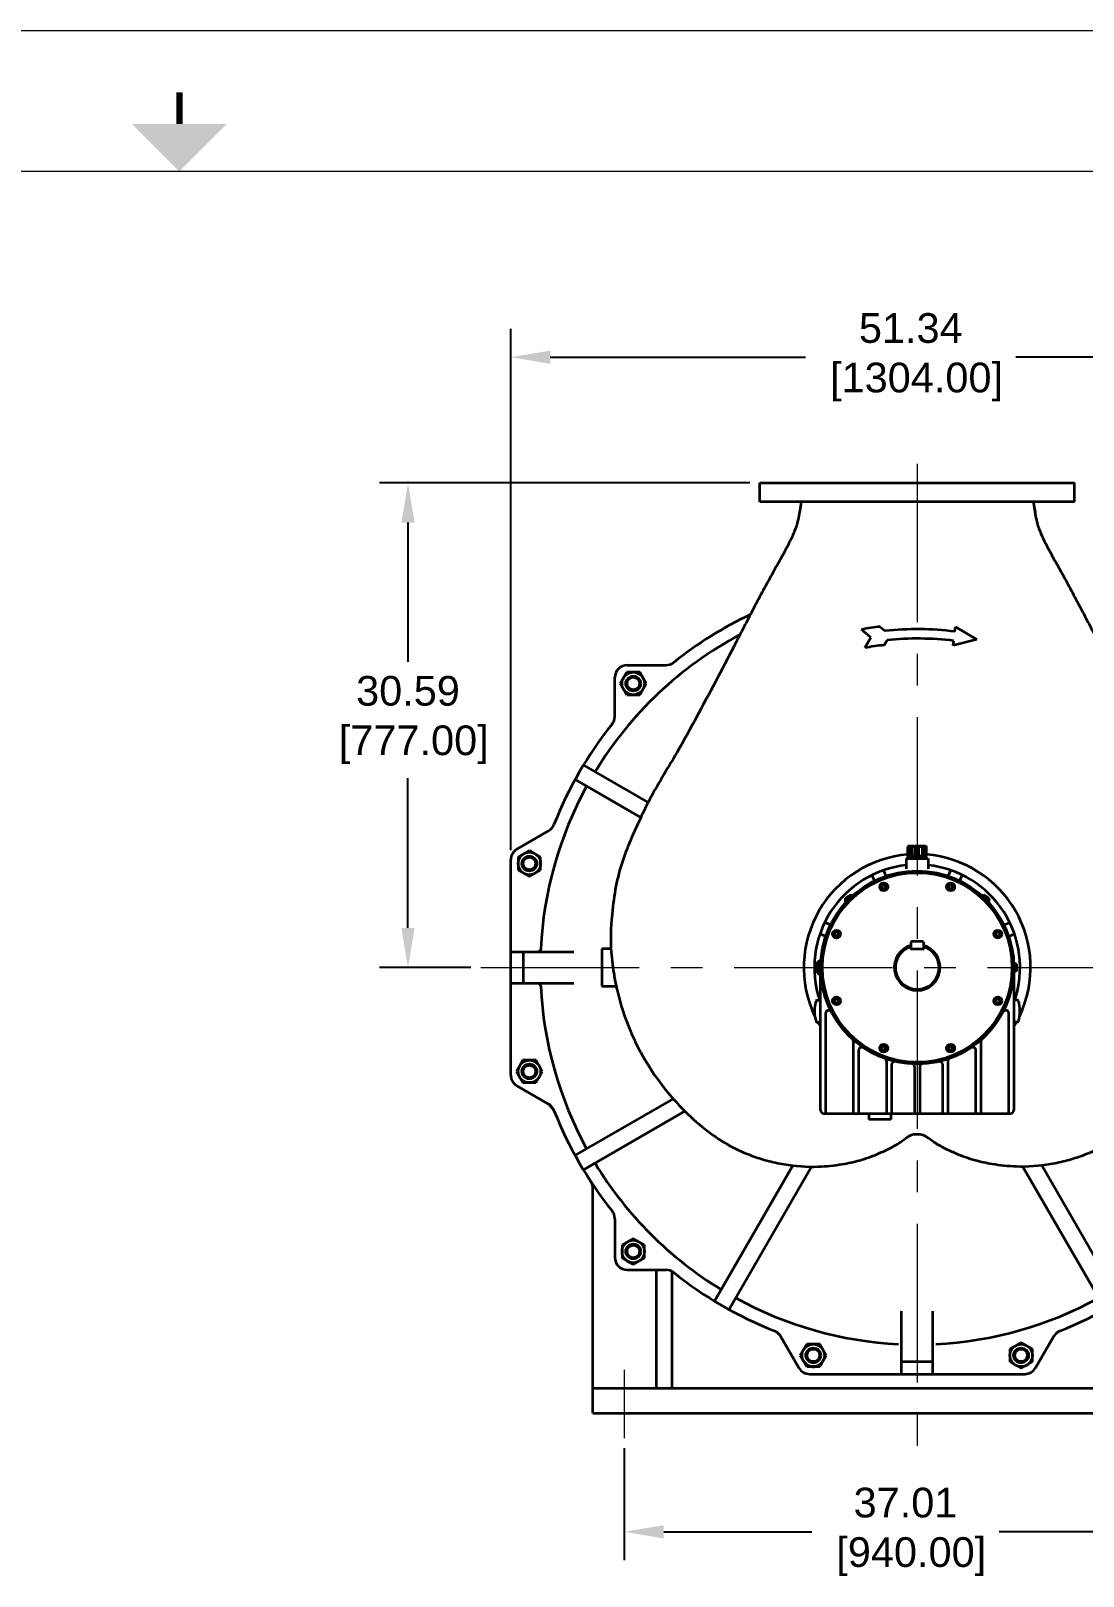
# Model space of a CAD drawing. Header units: inches. Extents: x 452 to 872, y 136 to 456.
# Drawn here: x 652.7 to 719.1, y 358.2 to 455.7 of the extents above; entities that cross this region are included whole.
import ezdxf
from ezdxf.enums import TextEntityAlignment as Align

# ---------------------------------------------------------------- set-up
doc = ezdxf.new("R2010")
doc.units = ezdxf.units.IN
doc.header["$MEASUREMENT"] = 0
doc.linetypes.add('点画线', pattern=[16, 10, -2, 2, -2])
doc.layers.add('Title Block', color=7, linetype='Continuous')
doc.layers.add('中心线层', color=1, linetype='点画线', lineweight=18)
doc.layers.add('粗实线层', color=7, linetype='Continuous', lineweight=35)
doc.styles.add('ACANSTS', font='romans.shx', dxfattribs={"height": 1})
doc.styles.add('Roman', font='romans')
doc.styles.get("Standard").update_dxf_attribs({"font": 'arial.ttf'})
doc.dimstyles.new('STANDARD 2 PLCS', dxfattribs={"dimtxt": 0.125, "dimasz": 0.18, "dimexe": 0.18, "dimexo": 0.0625, "dimgap": 0.09, "dimtad": 0, "dimtih": 1, "dimtoh": 1, "dimzin": 4, "dimdsep": 46, "dimtxsty": 'Standard', "dimcen": 0.09, "dimaunit": 1, "dimadec": 0, "dimazin": 1, "dimtfac": 1, "dimtofl": 0, "dimtmove": 1, "dimatfit": 3, "dimfxl": 1, "dimtolj": 1, "dimtzin": 4, "dimarcsym": 0})

# ---------------------------------------------------------------- blocks, each defined once
blk = doc.blocks.new('*D28')
at = {"color": 0, "lineweight": -2, "transparency": 16777216}
for p, q in [((682.959, 404.02), (682.959, 436.937)), ((734.298, 404.02), (734.298, 436.937)), ((685.459, 435.137), (701.583, 435.137)), ((731.798, 435.137), (714.865, 435.137))]:
    blk.add_line(p, q, dxfattribs=at)
at = {"color": 0, "transparency": 16777216}
for points in [[(685.459, 435.554), (685.459, 434.72), (682.959, 435.137)], [(731.798, 435.554), (731.798, 434.72), (734.298, 435.137)]]:
    blk.add_solid(points, dxfattribs=at)
at = {"layer": 'Defpoints', "color": 0, "transparency": 16777216}
for p in [(734.298, 435.137), (682.959, 403.395), (734.298, 403.395)]:
    blk.add_point(p, dxfattribs=at)
at = {"color": 0, "transparency": 16777216, "insert": (708.224, 435.137), "char_height": 1.875, "attachment_point": 5}
blk.add_mtext('\\A1;51.34\\P [1304.00]', dxfattribs=at)
blk = doc.blocks.new('*D29')
at = {"color": 0, "lineweight": -2, "transparency": 16777216}
for p, q in [((698.063, 427.196), (674.674, 427.196)), ((676.474, 424.696), (676.474, 415.899)), ((676.474, 399.105), (676.474, 408.563)), ((680.448, 396.605), (674.674, 396.605))]:
    blk.add_line(p, q, dxfattribs=at)
at = {"color": 0, "transparency": 16777216}
for points in [[(676.058, 424.696), (676.891, 424.696), (676.474, 427.196)], [(676.058, 399.105), (676.891, 399.105), (676.474, 396.605)]]:
    blk.add_solid(points, dxfattribs=at)
at = {"layer": 'Defpoints', "color": 0, "transparency": 16777216}
for p in [(698.688, 427.196), (676.474, 396.605), (681.073, 396.605)]:
    blk.add_point(p, dxfattribs=at)
at = {"color": 0, "transparency": 16777216, "insert": (676.474, 412.231), "char_height": 1.875, "attachment_point": 5}
blk.add_mtext('\\A1;30.59\\P [777.00]', dxfattribs=at)
blk = doc.blocks.new('*D30')
at = {"color": 0, "lineweight": -2, "transparency": 16777216}
for p, q in [((690.125, 366.256), (690.125, 359.175)), ((727.133, 366.256), (727.133, 359.175)), ((692.625, 360.975), (701.977, 360.975)), ((724.633, 360.975), (713.802, 360.975))]:
    blk.add_line(p, q, dxfattribs=at)
at = {"color": 0, "transparency": 16777216}
for points in [[(692.625, 361.391), (692.625, 360.558), (690.125, 360.975)], [(724.633, 361.391), (724.633, 360.558), (727.133, 360.975)]]:
    blk.add_solid(points, dxfattribs=at)
at = {"layer": 'Defpoints', "color": 0, "transparency": 16777216}
for p in [(690.125, 366.881), (727.133, 366.881), (727.133, 360.975)]:
    blk.add_point(p, dxfattribs=at)
at = {"color": 0, "transparency": 16777216, "insert": (707.889, 360.975), "char_height": 1.875, "attachment_point": 5}
blk.add_mtext('\\A1;37.01\\P [940.00]', dxfattribs=at)
blk = doc.blocks.new('LONE STAR BLOWER TITLE BLOCK (SIZE A)')
at = {"layer": 'Title Block', "lineweight": 15}
for p, q in [((23.625, 18), (0, 18)), ((23.125, 17.5), (0.5, 17.5)), ((23.125, 17.5), (0.5, 17.5))]:
    blk.add_line(p, q, dxfattribs=at)
at = {"layer": 'Title Block', "lineweight": 15, "const_width": 0.0225}
blk.add_lwpolyline([(11.8125, 17.7813), (11.8125, 17.6687)], dxfattribs=at)
at = {"layer": 'Title Block', "lineweight": 15}
blk.add_solid([(11.6437, 17.6687), (11.9812, 17.6687), (11.8125, 17.5)], dxfattribs=at)
at = {"layer": 'Title Block', "lineweight": 15, "style": 'ACANSTS'}
for tag, p, height in [('DRAWN_BY', (14.3692, 2.2855), 0.135), ('DRAWN_DATE', (15.5145, 2.2938), 0.135), ('DRAWING_SUBTITLE', (17.5134, 1.9768), 0.2025), ('CHECKED_BY', (14.3914, 1.9397), 0.135), ('CHECK_DATE', (15.4958, 1.9404), 0.135), ('ENGINEER', (14.3854, 1.6081), 0.135), ('ENG_DATE', (15.4868, 1.6029), 0.135), ('DRAWING_SUBTITLE', (17.5109, 1.5494), 0.2025), ('MANUFACTURING', (14.3811, 1.2706), 0.135), ('MFG_DATE', (15.4879, 1.2695), 0.135), ('CONTROL', (14.3811, 0.9331), 0.135), ('CONTROL_DATE', (15.4879, 0.932), 0.135), ('CAGE_CODE', (17.7275, 0.9163), 0.135), ('MODEL_FILE_NAME', (8.2952, 0.6111), 0.135), ('APPROVED_BY', (14.3698, 0.5685), 0.135), ('APPROVAL_DATE', (15.4796, 0.5615), 0.135)]:
    blk.add_attdef(tag, p, '', height=height, dxfattribs=at)
at = {"layer": 'Title Block', "lineweight": 15, "style": 'Roman', "flags": 8}
for tag, height, p in [('DWG_NUMBER', 0.2812, (18.9096, 1.1474)), ('SCALE', 0.135, (17.9035, 0.7041)), ('SHEETNUMBER', 0.135, (21.2556, 0.7041)), ('TOTA_SHEETS', 0.135, (21.8939, 0.7016))]:
    blk.add_attdef(tag, text='', height=height, dxfattribs=at).set_placement(p, align=Align.TOP_LEFT)
at = {"layer": 'Title Block', "lineweight": 15, "style": 'ACANSTS'}
blk.add_attdef('REVISION', text='', height=0.135, dxfattribs=at).set_placement((22.8495, 0.8933), align=Align.CENTER)

msp = doc.modelspace()

# ---------------------------------------------------------------- linework, layer by layer
for p, q in [((701.216, 425.495), (701.171, 425.236)), ((701.261, 425.754), (701.216, 425.495)), ((701.287, 426.015), (701.261, 425.754)), ((715.97, 426.015), (701.287, 426.015)), ((701.287, 426.015), (701.287, 426.015)), ((715.996, 425.754), (715.97, 426.015)), ((715.97, 426.015), (715.97, 426.015)), ((716.042, 425.495), (715.996, 425.754)), ((716.086, 425.236), (716.042, 425.495)), ((700.996, 424.47), (700.909, 424.223)), ((701.067, 424.722), (700.996, 424.47)), ((701.124, 424.978), (701.067, 424.722)), ((701.171, 425.236), (701.124, 424.978)), ((716.134, 424.978), (716.086, 425.236)), ((716.191, 424.722), (716.134, 424.978)), ((716.262, 424.47), (716.191, 424.722)), ((716.348, 424.223), (716.262, 424.47)), ((700.587, 423.502), (700.467, 423.268)), ((700.702, 423.739), (700.587, 423.502)), ((700.81, 423.979), (700.702, 423.739)), ((700.909, 424.223), (700.81, 423.979)), ((716.447, 423.979), (716.348, 424.223)), ((716.555, 423.739), (716.447, 423.979)), ((716.671, 423.502), (716.555, 423.739)), ((716.79, 423.268), (716.671, 423.502)), ((700.094, 422.575), (699.967, 422.346)), ((700.22, 422.804), (700.094, 422.575)), ((700.345, 423.035), (700.22, 422.804)), ((700.467, 423.268), (700.345, 423.035)), ((716.913, 423.035), (716.79, 423.268)), ((717.037, 422.804), (716.913, 423.035)), ((717.164, 422.575), (717.037, 422.804)), ((717.291, 422.346), (717.164, 422.575)), ((699.582, 421.659), (699.454, 421.429)), ((699.71, 421.888), (699.582, 421.659)), ((699.838, 422.117), (699.71, 421.888)), ((699.967, 422.346), (699.838, 422.117)), ((717.419, 422.117), (717.291, 422.346)), ((717.548, 421.888), (717.419, 422.117)), ((717.676, 421.659), (717.548, 421.888)), ((717.803, 421.429), (717.676, 421.659)), ((698.952, 420.508), (698.828, 420.277)), ((699.077, 420.739), (698.952, 420.508)), ((699.202, 420.969), (699.077, 420.739)), ((699.328, 421.199), (699.202, 420.969)), ((699.454, 421.429), (699.328, 421.199)), ((717.93, 421.199), (717.803, 421.429)), ((718.056, 420.969), (717.93, 421.199)), ((718.181, 420.739), (718.056, 420.969)), ((718.306, 420.508), (718.181, 420.739)), ((718.43, 420.277), (718.306, 420.508)), ((698.458, 419.582), (698.336, 419.35)), ((698.581, 419.814), (698.458, 419.582)), ((698.704, 420.045), (698.581, 419.814)), ((698.828, 420.277), (698.704, 420.045)), ((718.553, 420.045), (718.43, 420.277)), ((718.677, 419.814), (718.553, 420.045)), ((718.799, 419.582), (718.677, 419.814)), ((718.922, 419.35), (718.799, 419.582)), ((698.214, 419.117), (698.092, 418.885)), ((698.336, 419.35), (698.214, 419.117)), ((719.044, 419.117), (718.922, 419.35)), ((683.162, 403.922), (683.144, 403.901)), ((683.18, 403.942), (683.162, 403.922)), ((683.2, 403.961), (683.18, 403.942)), ((683.22, 403.98), (683.2, 403.961)), ((683.241, 403.998), (683.22, 403.98)), ((683.262, 404.015), (683.241, 403.998)), ((683.284, 404.032), (683.262, 404.015)), ((683.307, 404.048), (683.284, 404.032)), ((683.33, 404.063), (683.307, 404.048)), ((683.353, 404.077), (683.33, 404.063)), ((684.05, 404.479), (683.353, 404.077)), ((683.353, 404.077), (683.353, 404.077)), ((682.96, 403.422), (682.959, 403.395)), ((682.959, 403.395), (682.959, 403.395)), ((682.959, 403.395), (682.959, 397.59)), ((682.961, 403.45), (682.96, 403.422)), ((682.964, 403.477), (682.961, 403.45)), ((682.967, 403.504), (682.964, 403.477)), ((682.971, 403.532), (682.967, 403.504)), ((682.977, 403.559), (682.971, 403.532)), ((682.983, 403.585), (682.977, 403.559)), ((682.99, 403.612), (682.983, 403.585)), ((682.998, 403.638), (682.99, 403.612)), ((683.007, 403.664), (682.998, 403.638)), ((683.017, 403.69), (683.007, 403.664)), ((683.028, 403.715), (683.017, 403.69)), ((683.039, 403.74), (683.028, 403.715)), ((683.052, 403.764), (683.039, 403.74)), ((683.065, 403.789), (683.052, 403.764)), ((683.079, 403.812), (683.065, 403.789)), ((683.094, 403.835), (683.079, 403.812)), ((683.11, 403.858), (683.094, 403.835)), ((683.126, 403.88), (683.11, 403.858)), ((683.144, 403.901), (683.126, 403.88)), ((682.959, 397.59), (682.959, 397.59)), ((682.959, 397.59), (682.959, 397.183)), ((682.959, 397.183), (682.959, 397.183)), ((682.959, 397.183), (682.959, 395.621)), ((682.959, 395.621), (682.959, 395.621)), ((682.959, 395.621), (682.959, 389.816)), ((682.959, 389.816), (682.959, 389.816)), ((682.959, 389.816), (682.96, 389.788)), ((682.96, 389.788), (682.961, 389.761)), ((682.961, 389.761), (682.964, 389.734)), ((682.964, 389.734), (682.967, 389.706)), ((682.967, 389.706), (682.971, 389.679)), ((682.971, 389.679), (682.977, 389.652)), ((682.977, 389.652), (682.983, 389.625)), ((682.983, 389.625), (682.99, 389.599)), ((682.99, 389.599), (682.998, 389.573)), ((682.998, 389.573), (683.007, 389.547)), ((683.007, 389.547), (683.017, 389.521)), ((683.017, 389.521), (683.028, 389.496)), ((683.028, 389.496), (683.039, 389.471)), ((683.039, 389.471), (683.052, 389.446)), ((683.052, 389.446), (683.065, 389.422)), ((683.065, 389.422), (683.079, 389.399)), ((683.079, 389.399), (683.094, 389.376)), ((683.094, 389.376), (683.11, 389.353)), ((683.11, 389.353), (683.126, 389.331)), ((683.126, 389.331), (683.144, 389.31)), ((683.144, 389.31), (683.162, 389.289)), ((683.162, 389.289), (683.18, 389.269)), ((683.18, 389.269), (683.2, 389.249)), ((683.2, 389.249), (683.22, 389.231)), ((683.22, 389.231), (683.241, 389.213)), ((683.241, 389.213), (683.262, 389.195)), ((683.262, 389.195), (683.284, 389.179)), ((683.284, 389.179), (683.307, 389.163)), ((683.307, 389.163), (683.33, 389.148)), ((683.33, 389.148), (683.353, 389.134)), ((683.353, 389.134), (683.353, 389.134)), ((683.353, 389.134), (685.354, 387.979)), ((685.354, 387.979), (685.693, 387.585)), ((685.369, 387.97), (685.354, 387.979)), ((685.354, 387.979), (685.693, 387.585)), ((685.384, 387.96), (685.369, 387.97)), ((685.399, 387.951), (685.384, 387.96)), ((685.414, 387.941), (685.399, 387.951)), ((685.428, 387.93), (685.414, 387.941)), ((685.442, 387.92), (685.428, 387.93)), ((685.456, 387.909), (685.442, 387.92)), ((685.469, 387.898), (685.456, 387.909)), ((685.483, 387.886), (685.469, 387.898)), ((685.496, 387.874), (685.483, 387.886)), ((685.509, 387.862), (685.496, 387.874)), ((685.521, 387.85), (685.509, 387.862)), ((685.533, 387.837), (685.521, 387.85)), ((685.545, 387.824), (685.533, 387.837)), ((685.557, 387.811), (685.545, 387.824)), ((685.568, 387.797), (685.557, 387.811)), ((685.579, 387.783), (685.568, 387.797)), ((685.59, 387.769), (685.579, 387.783)), ((685.601, 387.755), (685.59, 387.769)), ((685.611, 387.741), (685.601, 387.755)), ((685.621, 387.726), (685.611, 387.741)), ((685.63, 387.711), (685.621, 387.726)), ((685.639, 387.696), (685.63, 387.711)), ((685.648, 387.681), (685.639, 387.696)), ((685.656, 387.665), (685.648, 387.681)), ((685.664, 387.649), (685.656, 387.665)), ((685.672, 387.634), (685.664, 387.649)), ((685.68, 387.618), (685.672, 387.634)), ((685.687, 387.601), (685.68, 387.618)), ((685.693, 387.585), (685.687, 387.601)), ((685.693, 387.585), (685.732, 387.488)), ((685.732, 387.488), (685.771, 387.391)), ((685.771, 387.391), (685.81, 387.294)), ((685.81, 387.294), (685.85, 387.197)), ((685.85, 387.197), (685.89, 387.1)), ((685.89, 387.1), (685.93, 387.004)), ((685.93, 387.004), (685.971, 386.908)), ((685.971, 386.908), (686.013, 386.812)), ((686.013, 386.812), (686.054, 386.716)), ((686.054, 386.716), (686.097, 386.62)), ((686.097, 386.62), (686.139, 386.524)), ((686.139, 386.524), (686.182, 386.429)), ((686.182, 386.429), (686.225, 386.334)), ((686.225, 386.334), (686.269, 386.239)), ((686.269, 386.239), (686.313, 386.144)), ((686.313, 386.144), (686.358, 386.05)), ((686.358, 386.05), (686.403, 385.955)), ((686.403, 385.955), (686.448, 385.861)), ((686.448, 385.861), (686.494, 385.767)), ((686.494, 385.767), (686.54, 385.673)), ((686.54, 385.673), (686.587, 385.579)), ((686.587, 385.579), (686.634, 385.486)), ((686.634, 385.486), (686.681, 385.393)), ((686.681, 385.393), (686.729, 385.3)), ((686.729, 385.3), (686.777, 385.207)), ((686.777, 385.207), (686.826, 385.114)), ((686.826, 385.114), (686.875, 385.022)), ((686.875, 385.022), (686.924, 384.929)), ((686.924, 384.929), (686.974, 384.837)), ((686.974, 384.837), (687.024, 384.746)), ((687.024, 384.746), (687.024, 384.746)), ((687.024, 384.746), (687.041, 384.715)), ((687.041, 384.715), (687.058, 384.684)), ((687.058, 384.684), (687.076, 384.653)), ((687.076, 384.653), (687.093, 384.622)), ((687.093, 384.622), (687.11, 384.591)), ((687.11, 384.591), (687.127, 384.56)), ((687.127, 384.56), (687.145, 384.529)), ((687.145, 384.529), (687.162, 384.498)), ((687.162, 384.498), (687.179, 384.467)), ((687.179, 384.467), (687.197, 384.436)), ((687.197, 384.436), (687.214, 384.405)), ((687.214, 384.405), (687.232, 384.375)), ((687.232, 384.375), (687.25, 384.344)), ((687.25, 384.344), (687.267, 384.313)), ((687.267, 384.313), (687.285, 384.283)), ((687.285, 384.283), (687.303, 384.252)), ((687.303, 384.252), (687.321, 384.221)), ((687.321, 384.221), (687.338, 384.191)), ((687.338, 384.191), (687.356, 384.16)), ((687.356, 384.16), (687.374, 384.129)), ((687.374, 384.129), (687.392, 384.099)), ((687.392, 384.099), (687.41, 384.068)), ((687.41, 384.068), (687.428, 384.038)), ((687.428, 384.038), (687.446, 384.007)), ((687.446, 384.007), (687.464, 383.977)), ((687.464, 383.977), (687.483, 383.946)), ((687.483, 383.946), (687.501, 383.916)), ((687.501, 383.916), (687.519, 383.886)), ((687.519, 383.886), (687.537, 383.855)), ((687.537, 383.855), (687.556, 383.825)), ((687.556, 383.825), (687.556, 383.825)), ((687.556, 383.825), (687.571, 383.8)), ((687.571, 383.8), (687.586, 383.775)), ((687.586, 383.775), (687.602, 383.75)), ((687.602, 383.75), (687.617, 383.725)), ((687.617, 383.725), (687.632, 383.699)), ((687.632, 383.699), (687.648, 383.674)), ((687.648, 383.674), (687.663, 383.649)), ((687.663, 383.649), (687.679, 383.624)), ((687.679, 383.624), (687.694, 383.599)), ((687.694, 383.599), (687.71, 383.574)), ((687.71, 383.574), (687.725, 383.549)), ((687.725, 383.549), (687.741, 383.524)), ((687.741, 383.524), (687.757, 383.499)), ((687.757, 383.499), (687.772, 383.474)), ((687.772, 383.474), (687.788, 383.45)), ((687.788, 383.45), (687.804, 383.425)), ((687.804, 383.425), (687.82, 383.4)), ((687.82, 383.4), (687.835, 383.375)), ((687.835, 383.375), (687.851, 383.35)), ((687.851, 383.35), (687.867, 383.325)), ((687.867, 383.325), (687.883, 383.301)), ((687.883, 383.301), (687.899, 383.276)), ((687.899, 383.276), (687.915, 383.251)), ((687.915, 383.251), (687.931, 383.226)), ((687.931, 383.226), (687.947, 383.202)), ((687.947, 383.202), (687.963, 383.177)), ((687.963, 383.177), (687.979, 383.152)), ((687.979, 383.152), (687.995, 383.128)), ((687.995, 383.128), (688.011, 383.103)), ((688.011, 383.103), (688.027, 383.078)), ((688.027, 383.078), (688.156, 382.646)), ((688.035, 383.065), (688.027, 383.078)), ((688.027, 383.078), (688.156, 382.646)), ((688.043, 383.052), (688.035, 383.065)), ((688.051, 383.039), (688.043, 383.052)), ((688.059, 383.026), (688.051, 383.039)), ((688.066, 383.013), (688.059, 383.026)), ((688.073, 382.999), (688.066, 383.013)), ((688.08, 382.985), (688.073, 382.999)), ((688.086, 382.972), (688.08, 382.985)), ((688.092, 382.958), (688.086, 382.972)), ((688.098, 382.944), (688.092, 382.958)), ((688.104, 382.929), (688.098, 382.944)), ((688.109, 382.915), (688.104, 382.929)), ((688.114, 382.901), (688.109, 382.915)), ((688.119, 382.886), (688.114, 382.901)), ((688.123, 382.872), (688.119, 382.886)), ((688.128, 382.857), (688.123, 382.872)), ((688.132, 382.842), (688.128, 382.857)), ((688.135, 382.827), (688.132, 382.842)), ((688.139, 382.813), (688.135, 382.827)), ((688.142, 382.798), (688.139, 382.813)), ((688.144, 382.783), (688.142, 382.798)), ((688.147, 382.768), (688.144, 382.783)), ((688.149, 382.753), (688.147, 382.768)), ((688.151, 382.737), (688.149, 382.753)), ((688.153, 382.722), (688.151, 382.737)), ((688.154, 382.707), (688.153, 382.722)), ((688.155, 382.692), (688.154, 382.707)), ((688.156, 382.677), (688.155, 382.692)), ((688.156, 382.661), (688.156, 382.677)), ((688.156, 382.646), (688.156, 382.661)), ((688.156, 382.646), (688.156, 370.031)), ((697.728, 374.501), (697.79, 374.471)), ((697.79, 374.471), (697.851, 374.441)), ((697.851, 374.441), (697.913, 374.411)), ((697.913, 374.411), (697.975, 374.381)), ((697.975, 374.381), (698.037, 374.352)), ((698.037, 374.352), (698.099, 374.323)), ((698.099, 374.323), (698.161, 374.293)), ((698.161, 374.293), (698.223, 374.264)), ((698.223, 374.264), (698.285, 374.235)), ((698.285, 374.235), (698.347, 374.207)), ((698.347, 374.207), (698.409, 374.178)), ((698.409, 374.178), (698.472, 374.15)), ((698.472, 374.15), (698.534, 374.122)), ((698.534, 374.122), (698.597, 374.094)), ((698.597, 374.094), (698.66, 374.066)), ((698.66, 374.066), (698.722, 374.038)), ((698.722, 374.038), (698.785, 374.011)), ((698.785, 374.011), (698.848, 373.984)), ((698.848, 373.984), (698.911, 373.956)), ((698.911, 373.956), (698.974, 373.929)), ((698.974, 373.929), (699.037, 373.903)), ((699.037, 373.903), (699.1, 373.876)), ((699.1, 373.876), (699.164, 373.85)), ((699.164, 373.85), (699.227, 373.823)), ((699.227, 373.823), (699.29, 373.797)), ((699.29, 373.797), (699.354, 373.772)), ((699.354, 373.772), (699.417, 373.746)), ((699.417, 373.746), (699.481, 373.72)), ((699.481, 373.72), (699.545, 373.695)), ((699.545, 373.695), (699.608, 373.67)), ((699.608, 373.67), (700.002, 373.331)), ((699.625, 373.663), (699.608, 373.67)), ((699.608, 373.67), (700.002, 373.331)), ((699.641, 373.656), (699.625, 373.663)), ((717.255, 373.331), (717.649, 373.67)), ((717.255, 373.331), (717.649, 373.67)), ((699.657, 373.649), (699.641, 373.656)), ((699.673, 373.641), (699.657, 373.649)), ((699.689, 373.633), (699.673, 373.641)), ((699.704, 373.624), (699.689, 373.633)), ((699.719, 373.616), (699.704, 373.624)), ((699.735, 373.607), (699.719, 373.616)), ((699.749, 373.597), (699.735, 373.607)), ((699.764, 373.587), (699.749, 373.597)), ((699.779, 373.577), (699.764, 373.587)), ((699.793, 373.567), (699.779, 373.577)), ((699.807, 373.556), (699.793, 373.567)), ((699.821, 373.545), (699.807, 373.556)), ((699.834, 373.534), (699.821, 373.545)), ((699.847, 373.522), (699.834, 373.534)), ((699.86, 373.51), (699.847, 373.522)), ((699.873, 373.498), (699.86, 373.51)), ((699.885, 373.485), (699.873, 373.498)), ((699.898, 373.472), (699.885, 373.485)), ((699.909, 373.459), (699.898, 373.472)), ((699.921, 373.446), (699.909, 373.459)), ((699.932, 373.432), (699.921, 373.446)), ((699.943, 373.419), (699.932, 373.432)), ((699.954, 373.404), (699.943, 373.419)), ((699.964, 373.39), (699.954, 373.404)), ((699.974, 373.376), (699.964, 373.39)), ((699.984, 373.361), (699.974, 373.376)), ((699.993, 373.346), (699.984, 373.361)), ((700.002, 373.331), (699.993, 373.346)), ((700.002, 373.331), (701.157, 371.33)), ((716.1, 371.33), (717.255, 373.331)), ((701.157, 371.33), (701.157, 371.33)), ((701.157, 371.33), (701.172, 371.306)), ((701.172, 371.306), (701.187, 371.283)), ((701.187, 371.283), (701.202, 371.261)), ((701.202, 371.261), (701.219, 371.239)), ((701.219, 371.239), (701.236, 371.217)), ((701.236, 371.217), (701.254, 371.197)), ((701.254, 371.197), (701.273, 371.176)), ((701.273, 371.176), (701.292, 371.157)), ((701.292, 371.157), (701.312, 371.138)), ((701.312, 371.138), (701.333, 371.12)), ((701.333, 371.12), (701.355, 371.103)), ((701.355, 371.103), (701.376, 371.086)), ((701.376, 371.086), (701.399, 371.071)), ((701.399, 371.071), (701.422, 371.056)), ((701.422, 371.056), (701.446, 371.042)), ((701.446, 371.042), (701.47, 371.028)), ((701.47, 371.028), (701.494, 371.016)), ((701.494, 371.016), (701.519, 371.004)), ((701.519, 371.004), (701.544, 370.993)), ((701.544, 370.993), (701.57, 370.984)), ((701.57, 370.984), (701.596, 370.975)), ((701.596, 370.975), (701.622, 370.967)), ((701.622, 370.967), (701.649, 370.959)), ((701.649, 370.959), (701.676, 370.953)), ((701.676, 370.953), (701.703, 370.948)), ((701.703, 370.948), (701.73, 370.944)), ((701.73, 370.944), (701.757, 370.94)), ((701.757, 370.94), (701.784, 370.938)), ((701.784, 370.938), (701.812, 370.937)), ((701.812, 370.937), (701.839, 370.936)), ((701.839, 370.936), (701.839, 370.936)), ((701.839, 370.936), (707.645, 370.936)), ((707.645, 370.936), (707.645, 370.936)), ((707.645, 370.936), (709.613, 370.936)), ((709.613, 370.936), (709.613, 370.936)), ((709.613, 370.936), (715.418, 370.936)), ((715.418, 370.936), (715.446, 370.937)), ((715.418, 370.936), (715.418, 370.936)), ((715.446, 370.937), (715.473, 370.938)), ((715.473, 370.938), (715.501, 370.94)), ((715.501, 370.94), (715.528, 370.944)), ((715.528, 370.944), (715.555, 370.948)), ((715.555, 370.948), (715.582, 370.953)), ((715.582, 370.953), (715.609, 370.959)), ((715.609, 370.959), (715.635, 370.967)), ((715.635, 370.967), (715.662, 370.975)), ((715.662, 370.975), (715.688, 370.984)), ((715.688, 370.984), (715.713, 370.993)), ((715.713, 370.993), (715.739, 371.004)), ((715.739, 371.004), (715.763, 371.016)), ((715.763, 371.016), (715.788, 371.028)), ((715.788, 371.028), (715.812, 371.042)), ((715.812, 371.042), (715.836, 371.056)), ((715.836, 371.056), (715.859, 371.071)), ((715.859, 371.071), (715.881, 371.086)), ((715.881, 371.086), (715.903, 371.103)), ((715.903, 371.103), (715.924, 371.12)), ((715.924, 371.12), (715.945, 371.138)), ((715.945, 371.138), (715.965, 371.157)), ((715.965, 371.157), (715.985, 371.176)), ((715.985, 371.176), (716.003, 371.197)), ((716.003, 371.197), (716.021, 371.217)), ((716.021, 371.217), (716.039, 371.239)), ((716.039, 371.239), (716.055, 371.261)), ((716.055, 371.261), (716.071, 371.283)), ((716.071, 371.283), (716.086, 371.306)), ((716.086, 371.306), (716.1, 371.33)), ((716.1, 371.33), (716.1, 371.33))]:
    msp.add_line(p, q)
at = {"layer": '中心线层'}
for p, q in [((708.629, 428.41), (708.629, 364.801)), ((681.073, 396.605), (736.185, 396.605)), ((690.125, 371.212), (690.125, 366.881))]:
    msp.add_line(p, q, dxfattribs=at)
at = {"layer": '粗实线层'}
for p, q in [((698.688, 426.015), (698.688, 427.196)), ((698.688, 427.196), (718.57, 427.196)), ((718.57, 426.015), (718.57, 427.196)), ((718.57, 426.015), (698.688, 426.015)), ((705.699, 417.449), (705.107, 417.951)), ((706.288, 418.123), (706.598, 417.86)), ((711.012, 417.821), (711.048, 418.114)), ((711.048, 418.114), (712.385, 417.307)), ((705.312, 416.788), (705.699, 417.449)), ((706.729, 417.28), (706.545, 416.964)), ((712.385, 417.307), (710.907, 416.941)), ((710.907, 416.941), (710.942, 417.235)), ((690.322, 415.7), (692.768, 415.7)), ((689.534, 412.466), (689.534, 414.912)), ((690.291, 415.242), (689.882, 414.534)), ((691.11, 415.242), (690.291, 415.242)), ((691.519, 414.534), (691.11, 415.242)), ((689.882, 414.534), (690.291, 413.825)), ((690.291, 413.825), (691.11, 413.825)), ((691.11, 413.825), (691.519, 414.534)), ((687.556, 409.386), (691.639, 407.028)), ((691.169, 406.072), (687.024, 408.465)), ((683.353, 404.077), (685.354, 405.232)), ((684.138, 403.986), (683.43, 403.577)), ((684.847, 403.577), (684.138, 403.986)), ((708.097, 404.283), (708.038, 404.223)), ((708.038, 403.653), (708.038, 404.223)), ((708.038, 404.223), (708.046, 404.223)), ((708.066, 404.243), (708.046, 404.223)), ((708.046, 403.653), (708.046, 404.223)), ((708.066, 404.243), (708.066, 403.653)), ((708.066, 404.243), (708.162, 404.243)), ((708.097, 404.283), (709.16, 404.283)), ((708.147, 404.223), (708.162, 404.243)), ((708.147, 403.653), (708.147, 404.223)), ((708.147, 404.223), (708.287, 404.223)), ((708.301, 404.243), (708.287, 404.223)), ((708.287, 403.653), (708.287, 404.223)), ((708.301, 404.243), (708.301, 403.653)), ((708.301, 404.243), (708.53, 404.243)), ((708.53, 403.653), (708.53, 404.243)), ((708.53, 404.223), (708.727, 404.223)), ((708.727, 403.653), (708.727, 404.243)), ((708.727, 404.243), (708.957, 404.243)), ((708.957, 404.243), (708.957, 403.653)), ((708.971, 404.223), (708.957, 404.243)), ((708.971, 403.653), (708.971, 404.223)), ((708.971, 404.223), (709.11, 404.223)), ((709.096, 404.243), (709.11, 404.223)), ((709.096, 404.243), (709.191, 404.243)), ((709.11, 403.653), (709.11, 404.223)), ((709.16, 404.283), (709.219, 404.223)), ((709.191, 404.243), (709.191, 403.653)), ((709.211, 404.223), (709.191, 404.243)), ((709.211, 403.653), (709.211, 404.223)), ((709.211, 404.223), (709.219, 404.223)), ((709.219, 403.653), (709.219, 404.223)), ((682.959, 389.816), (682.959, 403.395)), ((683.43, 403.577), (683.43, 402.758)), ((684.847, 402.758), (684.847, 403.577)), ((707.94, 403.495), (707.94, 402.842)), ((707.94, 403.495), (709.318, 403.495)), ((708.038, 403.653), (709.219, 403.653)), ((708.038, 403.495), (708.038, 403.613)), ((708.038, 403.613), (709.219, 403.613)), ((708.078, 403.613), (708.078, 403.653)), ((709.18, 403.613), (709.18, 403.653)), ((709.219, 403.495), (709.219, 403.613)), ((709.318, 403.495), (709.318, 402.842)), ((683.43, 402.758), (684.138, 402.349)), ((684.138, 402.349), (684.847, 402.758)), ((705.938, 402.071), (705.784, 402.445)), ((706.667, 402.37), (706.511, 402.747)), ((710.59, 402.37), (710.746, 402.747)), ((711.319, 402.071), (711.474, 402.445)), ((704.099, 400.986), (704.453, 401.19)), ((704.099, 400.683), (704.099, 400.986)), ((704.453, 401.19), (704.55, 401.134)), ((706.519, 401.833), (706.403, 401.765)), ((706.403, 401.765), (706.403, 401.63)), ((706.403, 401.63), (706.519, 401.563)), ((706.636, 401.765), (706.519, 401.833)), ((706.519, 401.563), (706.636, 401.63)), ((706.636, 401.63), (706.636, 401.765)), ((710.738, 401.833), (710.621, 401.765)), ((710.621, 401.765), (710.621, 401.63)), ((710.621, 401.63), (710.738, 401.563)), ((710.855, 401.765), (710.738, 401.833)), ((710.738, 401.563), (710.855, 401.63)), ((710.855, 401.63), (710.855, 401.765)), ((712.708, 401.134), (712.805, 401.19)), ((712.805, 401.19), (713.159, 400.986)), ((713.159, 400.986), (713.159, 400.683)), ((703.162, 399.296), (702.789, 399.45)), ((714.095, 399.296), (714.469, 399.45)), ((702.86, 398.569), (702.488, 398.723)), ((703.537, 398.85), (703.42, 398.782)), ((703.42, 398.782), (703.42, 398.647)), ((703.42, 398.647), (703.537, 398.58)), ((703.653, 398.782), (703.537, 398.85)), ((703.537, 398.58), (703.653, 398.647)), ((703.653, 398.647), (703.653, 398.782)), ((708.267, 398.239), (708.235, 398.208)), ((708.235, 398.208), (708.235, 397.798)), ((708.991, 398.239), (708.267, 398.239)), ((709.022, 398.208), (708.991, 398.239)), ((709.022, 398.208), (709.022, 397.798)), ((713.721, 398.85), (713.604, 398.782)), ((713.604, 398.782), (713.604, 398.647)), ((713.604, 398.647), (713.721, 398.58)), ((713.838, 398.782), (713.721, 398.85)), ((713.721, 398.58), (713.838, 398.647)), ((713.838, 398.647), (713.838, 398.782)), ((714.398, 398.569), (714.77, 398.723)), ((682.959, 397.59), (686.939, 397.59)), ((683.747, 397.59), (683.747, 395.621)), ((684.755, 397.614), (684.663, 397.59)), ((684.824, 397.683), (684.755, 397.614)), ((684.852, 397.777), (684.824, 397.683)), ((688.708, 397.786), (688.708, 395.424)), ((689.288, 397.786), (688.708, 397.786)), ((708.235, 397.786), (708.235, 397.987)), ((708.235, 397.798), (708.267, 397.767)), ((708.235, 397.786), (708.247, 397.786)), ((709.003, 397.767), (708.255, 397.767)), ((708.991, 397.767), (708.267, 397.767)), ((708.991, 397.767), (709.022, 397.798)), ((709.022, 397.926), (709.022, 397.786)), ((702.369, 396.81), (702.544, 396.911)), ((702.369, 396.401), (702.369, 396.81)), ((702.526, 396.31), (702.369, 396.401)), ((702.526, 387.59), (702.526, 396.605)), ((714.713, 396.911), (714.889, 396.81)), ((714.731, 396.605), (714.731, 387.59)), ((714.889, 396.401), (714.731, 396.31)), ((714.889, 396.81), (714.889, 396.401)), ((682.959, 395.621), (686.939, 395.621)), ((684.755, 395.596), (684.663, 395.621)), ((684.824, 395.528), (684.755, 395.596)), ((684.852, 395.434), (684.824, 395.528)), ((688.708, 395.424), (689.618, 395.424)), ((702.279, 394.538), (702.526, 394.538)), ((703.537, 394.631), (703.42, 394.564)), ((703.42, 394.564), (703.42, 394.429)), ((703.42, 394.429), (703.537, 394.361)), ((703.653, 394.564), (703.537, 394.631)), ((703.537, 394.361), (703.653, 394.429)), ((703.653, 394.429), (703.653, 394.564)), ((713.721, 394.631), (713.604, 394.564)), ((713.604, 394.564), (713.604, 394.429)), ((713.604, 394.429), (713.721, 394.361)), ((713.838, 394.564), (713.721, 394.631)), ((713.721, 394.361), (713.838, 394.429)), ((713.838, 394.429), (713.838, 394.564)), ((714.978, 394.538), (714.731, 394.538)), ((702.841, 393.703), (702.841, 387.479)), ((714.416, 387.479), (714.416, 393.703)), ((702.279, 393.16), (702.526, 393.16)), ((714.978, 393.16), (714.731, 393.16)), ((704.613, 387.479), (704.613, 391.922)), ((704.928, 391.371), (704.928, 387.479)), ((706.519, 391.648), (706.403, 391.581)), ((706.403, 391.581), (706.403, 391.446)), ((706.403, 391.446), (706.519, 391.378)), ((706.636, 391.581), (706.519, 391.648)), ((706.519, 391.378), (706.636, 391.446)), ((706.636, 391.446), (706.636, 391.581)), ((710.738, 391.648), (710.621, 391.581)), ((710.621, 391.581), (710.621, 391.446)), ((710.621, 391.446), (710.738, 391.378)), ((710.855, 391.581), (710.738, 391.648)), ((710.738, 391.378), (710.855, 391.446)), ((710.855, 391.446), (710.855, 391.581)), ((712.33, 387.479), (712.33, 391.371)), ((712.645, 391.922), (712.645, 387.479)), ((683.729, 390.752), (683.32, 390.043)), ((684.548, 390.752), (683.729, 390.752)), ((684.957, 390.043), (684.548, 390.752)), ((706.7, 390.676), (706.7, 387.479)), ((707.015, 390.468), (707.015, 387.479)), ((708.471, 387.479), (708.471, 390.316)), ((708.786, 390.316), (708.786, 387.479)), ((710.243, 387.479), (710.243, 390.468)), ((710.558, 390.676), (710.558, 387.479)), ((683.32, 390.043), (683.729, 389.334)), ((683.729, 389.334), (684.548, 389.334)), ((684.548, 389.334), (684.957, 390.043)), ((685.354, 387.979), (683.353, 389.134)), ((693.216, 388.321), (687.024, 384.746)), ((693.962, 387.524), (687.556, 383.825)), ((702.723, 387.393), (714.534, 387.393)), ((705.578, 387.393), (705.578, 386.999)), ((705.578, 387.393), (705.578, 386.999)), ((706.956, 387.393), (706.956, 386.999)), ((706.956, 387.393), (706.956, 386.999)), ((706.956, 386.999), (705.578, 386.999)), ((700.768, 384.099), (695.828, 375.545)), ((701.953, 384.026), (696.748, 375.012)), ((720.509, 375.012), (715.305, 384.026)), ((721.429, 375.545), (716.49, 384.099)), ((688.156, 368.456), (688.156, 382.646)), ((689.534, 380.745), (689.534, 378.298)), ((690.701, 379.495), (689.992, 379.086)), ((689.992, 379.086), (689.992, 378.268)), ((691.409, 379.086), (690.701, 379.495)), ((691.409, 378.268), (691.409, 379.086)), ((689.992, 378.268), (690.701, 377.859)), ((690.701, 377.859), (691.409, 378.268)), ((690.322, 377.511), (692.768, 377.511)), ((692.156, 370.031), (692.156, 377.511)), ((693.156, 370.031), (693.156, 377.409)), ((707.645, 370.936), (707.645, 374.915)), ((709.613, 370.936), (709.613, 374.915)), ((701.157, 371.33), (700.002, 373.331)), ((701.657, 372.824), (701.248, 372.115)), ((702.476, 372.824), (701.657, 372.824)), ((702.885, 372.115), (702.476, 372.824)), ((715.191, 372.933), (714.482, 372.524)), ((715.9, 372.524), (715.191, 372.933)), ((717.255, 373.331), (716.1, 371.33)), ((701.248, 372.115), (701.657, 371.406)), ((702.476, 371.406), (702.885, 372.115)), ((707.645, 371.723), (709.613, 371.723)), ((714.482, 372.524), (714.482, 371.706)), ((715.9, 371.706), (715.9, 372.524)), ((701.657, 371.406), (702.476, 371.406)), ((701.839, 370.936), (715.418, 370.936)), ((714.482, 371.706), (715.191, 371.297)), ((715.191, 371.297), (715.9, 371.706)), ((729.101, 370.031), (688.156, 370.031)), ((688.156, 368.456), (729.101, 368.456))]:
    msp.add_line(p, q, dxfattribs=at)
for centre, radius in [((690.701, 414.534), 0.709), ((690.701, 414.534), 0.472), ((690.701, 414.534), 0.394), ((684.138, 403.168), 0.709), ((684.138, 403.168), 0.472), ((684.138, 403.168), 0.394), ((708.629, 396.605), 6.102), ((708.629, 396.605), 5.984), ((706.519, 401.698), 0.256), ((706.519, 401.698), 0.244), ((706.519, 401.698), 0.135), ((710.738, 401.698), 0.256), ((710.738, 401.698), 0.244), ((710.738, 401.698), 0.135), ((703.537, 398.715), 0.256), ((703.537, 398.715), 0.244), ((703.537, 398.715), 0.135), ((713.721, 398.715), 0.256), ((713.721, 398.715), 0.244), ((713.721, 398.715), 0.135), ((703.537, 394.496), 0.256), ((703.537, 394.496), 0.244), ((703.537, 394.496), 0.135), ((713.721, 394.496), 0.256), ((713.721, 394.496), 0.244), ((713.721, 394.496), 0.135), ((706.519, 391.513), 0.256), ((706.519, 391.513), 0.244), ((706.519, 391.513), 0.135), ((710.738, 391.513), 0.256), ((710.738, 391.513), 0.244), ((710.738, 391.513), 0.135), ((684.138, 390.043), 0.709), ((684.138, 390.043), 0.472), ((684.138, 390.043), 0.394), ((690.701, 378.677), 0.709), ((690.701, 378.677), 0.472), ((690.701, 378.677), 0.394), ((702.067, 372.115), 0.709), ((715.191, 372.115), 0.709), ((702.067, 372.115), 0.472), ((702.067, 372.115), 0.394), ((715.191, 372.115), 0.472), ((715.191, 372.115), 0.394)]:
    msp.add_circle(centre, radius, dxfattribs=at)
for centre, radius, start, end in [((708.629, 396.605), 24.646, 115.31129, 128.58041), ((708.629, 396.605), 23.805, 118.0571, 148.72067), ((708.628, 397.983), 20.276, 96.62885, 100), ((708.628, 397.983), 19.98, 83.14637, 95.83202), ((708.628, 397.983), 19.094, 96.26456, 100), ((708.628, 397.983), 19.39, 83.14637, 95.62012), ((690.322, 414.912), 0.787, 90, 180), ((692.768, 416.487), 0.787, 270, 308.58041), ((690.701, 414.534), 0.719, 141.35808, 158.80397), ((690.701, 414.534), 0.413, 15, 315), ((708.629, 396.605), 24.646, 141.41959, 158.53079), ((688.747, 412.466), 0.787, 321.41962, 359.99999), ((708.629, 396.605), 23.805, 151.27933, 177.17856), ((684.96, 405.914), 0.787, 299.99999, 338.53083), ((683.747, 403.395), 0.787, 120, 180), ((684.138, 403.168), 0.719, 171.35808, 188.80397), ((684.138, 403.168), 0.413, 45, 345), ((708.629, 396.605), 7.162, 94.79577, 205.16914), ((708.629, 396.605), 6.496, 96.08994, 198.55912), ((708.629, 396.605), 7.162, 334.8309, 85.20424), ((708.629, 396.605), 6.496, 341.44088, 83.91006), ((704.453, 400.781), 0.354, 75.82549, 194.00532), ((712.805, 400.781), 0.354, 345.99488, 104.17483), ((702.723, 396.605), 0.512, 110.28159, 247.17437), ((708.629, 396.605), 1.449, 105.88253, 74.0958), ((708.629, 396.605), 1.437, 105.9008, 74.0992), ((708.629, 396.605), 1.378, 106.60155, 73.39845), ((708.255, 397.786), 0.0197, 180, 270), ((709.003, 397.786), 0.0197, 270, 0), ((702.723, 396.605), 0.472, 112.01016, 245.37304), ((702.723, 396.605), 0.362, 168.22756, 191.72862), ((702.723, 396.605), 0.354, 120.32848, 236.13105), ((702.723, 396.605), 0.362, 119.61734, 131.46832), ((702.723, 396.605), 0.362, 228.67323, 236.99766), ((714.534, 396.605), 0.354, 303.86814, 59.67141), ((708.629, 396.605), 23.805, 182.82144, 208.72067), ((704.304, 393.849), 2.165, 162.20841, 197.79159), ((702.279, 394.499), 0.0394, 90, 162.20841), ((714.978, 394.499), 0.0394, 17.79159, 90), ((712.954, 393.849), 2.165, 342.20841, 17.79159), ((702.279, 393.2), 0.0394, 197.79159, 270), ((703.038, 393.703), 0.197, 27.43929, 179.99997), ((714.219, 393.703), 0.197, 0.00003, 152.56071), ((714.978, 393.2), 0.0394, 270, 342.20841), ((708.629, 396.605), 7.162, 208.84783, 211.17574), ((708.629, 396.605), 7.162, 328.82426, 331.15217), ((704.416, 391.922), 0.197, 0.00003, 48.02927), ((705.125, 391.371), 0.197, 56.20332, 179.99991), ((712.133, 391.371), 0.197, 0.00002, 123.79682), ((712.841, 391.922), 0.197, 131.97115, 179.99983), ((684.138, 390.043), 0.413, 75, 15), ((706.503, 390.676), 0.197, 359.99994, 70.27553), ((707.211, 390.468), 0.197, 76.99722, 179.99995), ((708.274, 390.316), 0.197, 359.99998, 86.77547), ((708.983, 390.316), 0.197, 93.22453, 180.00002), ((710.046, 390.468), 0.197, 359.99997, 103.00295), ((710.755, 390.676), 0.197, 109.7242, 180.00017), ((683.747, 389.816), 0.787, 180, 240), ((684.138, 390.043), 0.719, 201.35808, 218.80397), ((684.96, 387.297), 0.787, 21.46921, 60), ((708.629, 396.605), 24.646, 201.46921, 218.58041), ((702.723, 387.59), 0.197, 180, 270), ((714.534, 387.59), 0.197, 270, 0), ((708.629, 384.889), 1.181, 52.6649, 127.3351), ((708.629, 396.605), 23.805, 211.27933, 238.66387), ((687.369, 382.646), 0.787, 359.99999, 33.28896), ((688.747, 380.745), 0.787, 0.00001, 38.58038), ((690.701, 378.677), 0.413, 105, 45), ((690.322, 378.298), 0.787, 180, 270), ((690.701, 378.677), 0.719, 231.35808, 248.80397), ((692.768, 376.723), 0.787, 51.41959, 90), ((708.629, 396.605), 24.646, 231.41959, 248.53079), ((708.629, 396.605), 24.646, 291.46921, 308.58041), ((708.629, 396.605), 23.805, 241.22253, 267.17856), ((708.629, 396.605), 23.805, 272.82144, 298.77747), ((699.32, 372.937), 0.787, 29.99998, 68.53086), ((717.937, 372.937), 0.787, 111.46921, 150), ((702.067, 372.115), 0.413, 135, 75), ((715.191, 372.115), 0.413, 165, 105), ((701.839, 371.723), 0.787, 210, 270), ((702.067, 372.115), 0.719, 261.35808, 278.80397), ((715.418, 371.723), 0.787, 270, 330), ((715.191, 372.115), 0.719, 291.35808, 308.80397)]:
    msp.add_arc(centre, radius, start, end, dxfattribs=at)
for points, knots in [([(701.287, 426.015), (701.284, 425.95), (701.272, 425.802), (701.186, 425.352), (701.066, 424.503), (700.597, 423.494), (700.049, 422.488), (699.517, 421.549), (698.958, 420.524), (698.397, 419.47), (697.901, 418.521), (697.464, 417.675), (696.428, 415.664), (695.094, 413.142), (693.302, 409.84), (692.002, 407.798), (691.148, 406.036), (690.386, 404.383), (689.662, 402.446), (689.345, 399.998), (689.206, 398.081), (689.424, 396.48), (689.573, 395.613), (689.862, 394.372), (690.319, 392.945), (691.256, 391.007), (692.17, 389.582), (693.152, 388.373), (694.146, 387.307), (695.327, 386.282), (696.743, 385.32), (698.023, 384.763), (699.171, 384.391), (700.556, 384.085), (702.162, 383.971), (703.755, 384.147), (705.01, 384.408), (705.973, 384.754), (706.796, 385.132), (707.408, 385.459), (707.765, 385.716), (707.912, 385.828)], [0, 0, 0, 0, 64.423217, 147.919167, 458.058794, 916.101728, 1245.469634, 1604.159467, 1992.116596, 2411.611411, 2796.527997, 3060.916498, 3362.156479, 5055.038674, 5909.214467, 7112.658743, 7467.197609, 7863.079169, 8931.485269, 9510.175022, 10323.813119, 10840.14737, 11117.963544, 11202.415405, 12111.361334, 12605.120983, 13349.781708, 13794.91079, 14158.150193, 14804.394434, 15352.083522, 15859.912311, 16191.696292, 16556.807625, 17273.971727, 17785.31294, 18152.996617, 18551.714128, 18803.207994, 19057.977184, 19242.368208, 19242.368208, 19242.368208, 19242.368208]), ([(715.97, 426.015), (715.974, 425.95), (715.985, 425.802), (716.071, 425.352), (716.192, 424.503), (716.661, 423.494), (717.209, 422.488), (717.74, 421.549), (718.299, 420.524), (718.86, 419.47), (719.356, 418.521), (719.794, 417.675), (720.829, 415.664), (722.163, 413.142), (723.956, 409.84), (725.255, 407.798), (726.11, 406.036), (726.871, 404.383), (727.596, 402.446), (727.912, 399.998), (728.051, 398.081), (727.834, 396.48), (727.684, 395.613), (727.396, 394.372), (726.939, 392.945), (726.002, 391.007), (725.087, 389.582), (724.106, 388.373), (723.112, 387.307), (721.931, 386.282), (720.515, 385.32), (719.235, 384.763), (718.086, 384.391), (716.701, 384.085), (715.096, 383.971), (713.503, 384.147), (712.248, 384.408), (711.285, 384.754), (710.461, 385.132), (709.849, 385.459), (709.492, 385.716), (709.345, 385.828)], [0, 0, 0, 0, 41.691313, 95.725494, 296.431525, 592.852786, 806.002346, 1038.127513, 1289.192932, 1560.667881, 1809.765621, 1980.863934, 2175.810582, 3271.354771, 3824.132353, 4602.938102, 4832.376981, 5088.570675, 5779.986828, 6154.484356, 6681.028076, 7015.172407, 7194.960401, 7249.613198, 7837.835127, 8157.370365, 8639.275563, 8927.33966, 9162.409069, 9580.624302, 9935.059832, 10263.699876, 10478.412993, 10714.693817, 11178.80465, 11509.717749, 11747.663258, 12005.69223, 12168.445813, 12333.319014, 12452.647173, 12452.647173, 12452.647173, 12452.647173])]:
    msp.add_open_spline(points, degree=3, knots=knots, dxfattribs=at)

# ---------------------------------------------------------------- block references
at = {"xscale": 17.75796442161139, "yscale": 17.75796442161139, "zscale": 17.75796442161139}
msp.add_blockref('LONE STAR BLOWER TITLE BLOCK (SIZE A)', (452.276, 136.098), dxfattribs=at)

# ---------------------------------------------------------------- dimensions: what is measured, and where the dimension line sits
for base, p1, p2, picture, middle in [((734.298, 435.137), (682.959, 403.395), (734.298, 403.395), '*D28', (708.224, 435.137)), ((727.133, 360.975), (690.125, 366.881), (727.133, 366.881), '*D30', (707.889, 360.975))]:
    dim = msp.add_linear_dim(base=base, p1=p1, p2=p2, dimstyle='STANDARD 2 PLCS', override={"dimscale": 10, "dimtxt": 0.1875, "dimasz": 0.25, "dimpost": '\\X', "dimtmove": 0})
    dim.commit()
    dim.dimension.update_dxf_attribs({"geometry": picture, "text_midpoint": middle, "dimtype": 160})
dim = msp.add_linear_dim(base=(676.474, 396.605), p1=(698.688, 427.196), p2=(681.073, 396.605), angle=90, dimstyle='STANDARD 2 PLCS', override={"dimscale": 10, "dimtxt": 0.1875, "dimasz": 0.25, "dimpost": '\\X', "dimtmove": 0})
dim.commit()
dim.dimension.update_dxf_attribs({"geometry": '*D29', "text_midpoint": (676.474, 412.231), "dimtype": 160})

doc.saveas('drawing.dxf')
